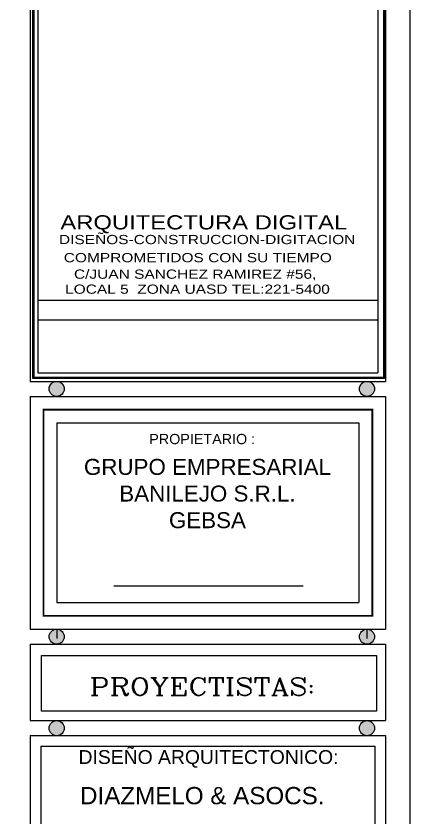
# Model space of a CAD drawing. Header units: feet. Extents: x 1019 to 2236, y -546 to 122.
# Drawn here: x 1130.98 to 1140.28, y 92.89 to 111.85 of the extents above; entities that cross this region are included whole.
import ezdxf
from ezdxf.enums import TextEntityAlignment as Align

# ---------------------------------------------------------------- set-up
doc = ezdxf.new("R2010")
doc.units = ezdxf.units.FT
doc.header["$LTSCALE"] = 0.05
doc.header["$MEASUREMENT"] = 0
for name, color, linetype in [('HOJA', 7, 'Continuous'), ('MARCO', 1, 'Continuous'), ('TARGETA', 7, 'Continuous'), ('textos', 7, 'Continuous'), ('TEXXT', 2, 'Continuous')]:
    doc.layers.add(name, color=color, linetype=linetype)
doc.styles.add('DAMIAN', font='arial.ttf', dxfattribs={"height": 0.12})
doc.styles.add('TITTEXTM', font='romanc.shx')

msp = doc.modelspace()

# ---------------------------------------------------------------- hatches: boundary and pattern name
at = {"layer": 'textos'}
h = msp.add_hatch(color=7, dxfattribs=at)
h.paths.add_polyline_path([(1132.113, 103.035, 1), (1131.758, 103.035, 1)])
h.paths.add_polyline_path([(1139.44, 103.035, 1), (1139.085, 103.035, 1)])
h = msp.add_hatch(color=7, dxfattribs=at)
h.paths.add_polyline_path([(1131.936, 97.357, 1), (1131.936, 97.002, 1)])
h.paths.add_polyline_path([(1139.262, 97.357, 1), (1139.262, 97.002, 1)])
h = msp.add_hatch(color=7, dxfattribs=at)
h.paths.add_polyline_path([(1131.936, 95.195, 1), (1131.936, 94.84, 1)])
h.paths.add_polyline_path([(1139.262, 95.195, 1), (1139.262, 94.84, 1)])

# ---------------------------------------------------------------- linework, layer by layer
at = {"layer": 'HOJA', "color": 17, "linetype": 'Continuous'}
for p, q in [((1131.487, 105.135), (1139.522, 105.135)), ((1131.487, 104.665), (1139.522, 104.665))]:
    msp.add_line(p, q, dxfattribs=at)
at = {"layer": 'MARCO'}
msp.add_lwpolyline([(1054.272, 121.88), (1140.276, 121.88), (1140.276, 65.877), (1054.272, 65.877)], close=True, dxfattribs=at)
at = {"layer": 'TARGETA', "color": 3}
for p, q in [((1131.487, 112.793), (1131.487, 103.431)), ((1131.487, 112.775), (1131.487, 103.414)), ((1131.487, 112.775), (1131.487, 103.414)), ((1139.522, 112.793), (1139.522, 103.431)), ((1139.522, 112.775), (1139.522, 103.414)), ((1139.522, 112.775), (1139.522, 103.414)), ((1131.487, 103.414), (1139.522, 103.414)), ((1131.487, 103.414), (1139.522, 103.414)), ((1131.308, 102.858), (1139.701, 102.858)), ((1131.308, 102.858), (1131.308, 97.357)), ((1139.701, 102.858), (1139.701, 97.357)), ((1131.937, 102.229), (1139.073, 102.229)), ((1131.937, 102.229), (1131.937, 97.985)), ((1139.073, 102.229), (1139.073, 97.985)), ((1131.937, 97.985), (1139.073, 97.985)), ((1131.308, 97.357), (1139.701, 97.357)), ((1131.308, 97.002), (1131.308, 95.195)), ((1131.308, 97.002), (1139.701, 97.002)), ((1139.701, 97.002), (1139.701, 95.195)), ((1131.575, 95.422), (1131.575, 96.735)), ((1131.575, 96.735), (1139.484, 96.735)), ((1139.484, 96.735), (1139.484, 95.422)), ((1139.484, 95.422), (1131.575, 95.422)), ((1131.308, 95.195), (1139.701, 95.195)), ((1131.308, 94.84), (1131.308, 90.709)), ((1131.308, 94.84), (1139.701, 94.84)), ((1131.308, 94.84), (1139.701, 94.84)), ((1139.701, 94.84), (1139.701, 90.709)), ((1131.56, 94.589), (1131.56, 90.961)), ((1131.56, 94.589), (1139.45, 94.589)), ((1139.45, 94.589), (1139.45, 90.961))]:
    msp.add_line(p, q, dxfattribs=at)
at = {"layer": 'textos', "color": 7}
for p, q in [((1131.308, 113.146), (1131.308, 103.213)), ((1139.701, 113.146), (1139.701, 103.213)), ((1131.376, 103.281), (1131.376, 113.12)), ((1131.403, 103.308), (1131.403, 113.093)), ((1139.648, 113.093), (1139.648, 103.308)), ((1139.674, 113.12), (1139.674, 103.281)), ((1139.648, 103.308), (1131.403, 103.308)), ((1131.308, 103.213), (1139.701, 103.213)), ((1139.674, 103.281), (1131.376, 103.281)), ((1131.308, 102.858), (1139.701, 102.858)), ((1131.936, 97.357), (1131.936, 97.133)), ((1139.262, 97.357), (1139.262, 97.133))]:
    msp.add_line(p, q, dxfattribs=at)
for centre in [(1131.936, 103.035), (1131.936, 103.035), (1139.262, 103.035), (1139.262, 103.035), (1131.936, 97.179), (1139.262, 97.179), (1131.936, 95.017), (1139.262, 95.017)]:
    msp.add_circle(centre, 0.178, dxfattribs=at)
at = {"layer": 'TEXXT'}
msp.add_line((1133.286, 98.382), (1137.759, 98.382), dxfattribs=at)
at = {"layer": 'TEXXT', "const_width": 0.0419}
msp.add_lwpolyline([(1131.622, 102.543), (1139.387, 102.543), (1139.387, 97.671), (1131.622, 97.671), (1131.622, 102.543)], dxfattribs=at)

# ---------------------------------------------------------------- texts
at = {"layer": 'textos', "color": 7, "width": 1.2}
for s, height, style, p in [('ARQUITECTURA DIGITAL', 0.33516, 'DAMIAN', (1132.023, 107.139)), ('DISEÑOS-CONSTRUCCION-DIGITACION', 0.21785, 'DAMIAN', (1131.989, 106.674)), ('COMPROMETIDOS CON SU TIEMPO', 0.21785, 'DAMIAN', (1132.103, 106.246)), ('C/JUAN SANCHEZ RAMIREZ #56,  ', 0.21785, 'DAMIAN', (1132.344, 105.856)), ('LOCAL 5  ZONA UASD TEL:221-5400', 0.21785, 'DAMIAN', (1132.134, 105.501)), ('PROYECTISTAS:', 0.42017, 'TITTEXTM', (1132.713, 96.209))]:
    msp.add_text(s, height=height, dxfattribs=dict(at, style=style)).set_placement(p, align=Align.TOP_LEFT)
at = {"layer": 'textos', "color": 7, "style": 'DAMIAN'}
for s, insert, char_height, width, attachment_point in [('PROPIETARIO :', (1134.122, 101.971), 0.24212, 5.59355, 1), ('GRUPO EMPRESARIAL\\PBANILEJO S.R.L.\\PGEBSA', (1135.495, 101.38), 0.3776, 8.72357, 2), ('DISEÑO ARQUITECTONICO:', (1132.452, 94.498), 0.32678, 11.61452, 1), ('DIAZMELO & ASOCS.', (1132.488, 93.627), 0.40848, 14.5061, 1)]:
    msp.add_mtext(s, dxfattribs=dict(at, insert=insert, char_height=char_height, width=width, attachment_point=attachment_point))

doc.saveas('drawing.dxf')
